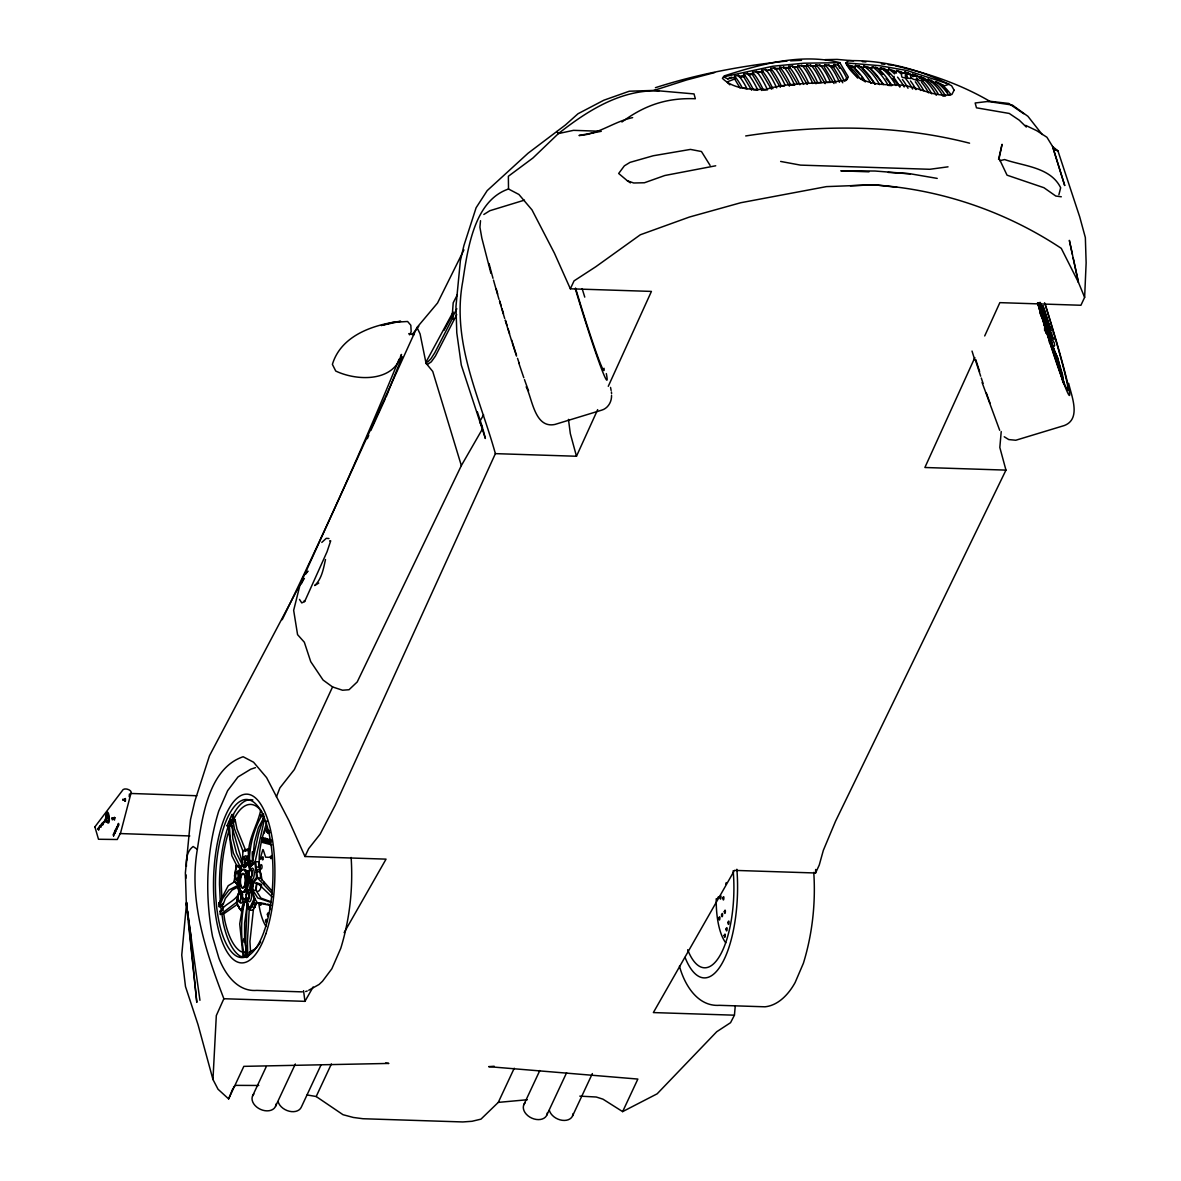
<?xml version="1.0" encoding="UTF-8"?>
<svg xmlns="http://www.w3.org/2000/svg" width="1181" height="1181" viewBox="0 0 1181 1181"><rect width="100%" height="100%" fill="white"/><g stroke="black" fill="none" stroke-linecap="round" stroke-linejoin="round"><path stroke-width="1.5" d="M783.402 67.553L788.76 67.553L788.76 66.372L792.584 66.003L793.292 66.786A129.792 31.119 84.2 0 1 803.346 83.718L803.656 84.397M265.223 841.448L265.799 838.436L266.803 838.702L266.611 841.802M270.154 856.889L271.039 858.749M910.654 76.632L910.669 77.105A31.636 8.68 20.7 0 0 911.082 78.596L907.421 78.153A35.666 9.788 20.7 0 1 906.978 76.972A37.571 10.319 20.7 0 1 907.525 74.123L911.57 74.624L913.563 76.558L913.666 75.038L917.489 75.805L921.328 79.127A92.768 25.495 20.7 0 1 923.335 81.031L919.261 80.515L916.692 77.828L917.165 80.087L913.341 79.334L910.684 77.178M221.452 911.245L220.758 906.757L223.239 903.17M792.584 66.003L792.554 67.184L797.825 66.682L797.884 65.486L802.43 65.9A129.792 33.54 86.4 0 1 812.484 82.832L812.779 83.511M248.069 849.774L245.043 849.67L242.917 851.073L242.385 862.706L229.778 819.407L231.904 814.536L233.425 814.58L233.986 813.31A79.097 28.684 -88.2 0 1 248.379 799.862M237.396 904.306L224.67 913.208L220.448 914.478L236.717 902.136L239.005 892.305L238.193 885.263L234.163 881.247L236.436 864.95L231.86 855.738L228.45 827.172L229.409 825.268L229.04 821.135L230.546 821.179L231.048 825.962L232.45 826.006L232.687 838.023L236.554 853.228L242.651 865.717M234.443 876.228L236.436 864.95L240.393 867.194L239.876 868.079L236.038 865.909M735.232 1006.33L734.434 1015.188L653.359 1012.575L734.464 870.382L815.554 872.995L815.672 869.482M243.729 901.502L244.437 902.328C240.57 920.442 240.703 939.116 244.659 957.201L243.138 956.964L239.713 923.926L241.795 911.525L241.16 910.448L243.729 901.502L245.264 900.911L247.198 901.856L245.663 940.504L246.283 957.466M242.651 851.737L244.467 850.527L245.545 851.102L247.169 849.301L249.28 849.995L248.423 850.748L248.571 861.658L251.022 866.19L251.642 865.274C242.341 846.718 257.296 827.822 260.691 810.107M984.703 335.95L999.849 302.646L1080.925 305.259L1084.63 297.346L1086.136 262.905L1085.354 237.588L1079.714 216.876L1057.955 150.961L1052.581 146.488L1046.942 137.276L1036.682 130.648L1025.654 125.378M249.988 877.232A5.757 2.096 -88.2 0 0 251.73 879.594L250.328 891.168A5.757 2.096 -88.2 0 0 247.479 892.644M243.316 864.95A5.757 2.096 -88.2 0 0 245.323 867.223A5.757 2.096 -88.2 0 0 247.08 863.001L250.948 869.423A5.757 2.096 -88.2 0 1 254.063 871.091L254.225 872.434A5.757 2.096 -88.2 0 1 252.114 879.609L250.712 891.183A5.757 2.096 -88.2 0 1 250.874 899.996L250.446 900.911A5.757 2.096 -88.2 0 1 247.67 899.435M185.845 878.295L186.008 874.885M186.421 866.337C186.037 859.148 186.908 851.161 193.108 846.511L197.345 849.331C188.591 900.882 205.701 951.222 223.859 998.727L216.315 1015.571L212.964 1079.493L218.013 1089.207L228.627 1098.906L243.832 1066.354L388.844 1063.431L385.611 1063.003M260.661 941.936A74.344 26.956 -88.2 0 1 255.17 948.889L249.427 952.107L249.235 955.429L246.578 955.459L248.099 955.503M266.33 841.743L266.153 840.488L265.607 841.551M271.01 840.385L271.099 839.853M806.785 64.866L807.509 65.634A129.792 34.175 87 0 1 817.577 82.581L821.4 82.522A129.792 34.19 87 0 0 811.332 65.59L806.785 64.866L806.682 66.062L801.619 66.313L801.707 65.117M456.737 314.618L435.42 356.086L431.257 361.858L427.552 364.383L425.736 363.335L426.105 361.917L427.596 362.08L430.888 358.803L434.711 352.883L452.633 318.058L452.958 313.585M1052.876 347.775L1057.615 357.622L1063.992 384.15L1062.472 374.451L1057.246 357.061L1048.639 336.482L1042.424 314.456M1045.864 333.337L1044.727 323.004M810.609 64.822L810.506 66.003L815.82 65.929L815.923 64.748L820.47 65.457A129.792 34.279 87.1 0 1 830.538 82.404L826.715 82.449A129.792 34.234 87.1 0 0 816.647 65.516L815.923 64.748M1040.048 303.133L1042.114 309.762M819.747 64.689L819.644 65.885L824.722 65.811L824.825 64.615L829.387 65.339A129.792 34.47 87.3 0 1 839.44 82.286M833.948 64.497L834.687 65.265A129.836 34.795 87.6 0 1 843.795 80.042L844.282 81.135L845.773 80.648L846.644 77.931A129.851 35.445 88.2 0 0 838.495 65.206L833.948 64.497L833.845 65.678L828.545 65.752L828.649 64.571M1001.222 431.552L999.82 447.466L1005.961 470.112L835.513 821.297L823.334 850.364L819.245 865.068L815.554 872.995M247.715 955.37L247.434 941.301L249.265 909.075L253.989 898.992L251.863 890.164L252.232 885.986L252.852 881.986L256.602 877.424L254.904 862.706L264.027 821.105L263.097 819.525L263.614 814.152M270.995 905.561L257.384 902.771C253.103 897.117 252.011 889.47 253.635 882.635L257.502 877.941L255.627 861.687L258.654 861.776L259.968 870.146L259.643 866.795A2.185 0.797 -88.2 0 0 259.244 864.728M261.06 884.362L256.676 882.738L255.775 890.061L260.912 898.091L271.335 901.9M256.808 883.462L256.026 890.297L251.863 890.164M842.747 82.773L833.638 67.435L833.845 65.678M611.551 395.458C611.773 401.82 607.994 408.36 601.675 410.161L554.922 424.451C534.639 428.703 532.336 398.632 526.165 386.822M248.571 861.658L249.427 861.215C249.649 844.371 254.299 827.999 262.905 813.547M260.233 902.919L260.558 905.296L261.459 904.203M718.388 896.866L717.443 898.416M726.271 882.576L725.665 884.229M113.863 818.861L114.217 817.473L115.221 817.902M123.547 799.699C122.263 801.441 123.119 797.027 123.296 800.29M197.345 849.331C202.202 817.68 208.373 768.58 243.138 756.741L253.546 762.203L266.611 777.629L289.05 820.913L304.978 856.52L386.054 859.133L344.129 932.636M480.519 220.714L479.914 227.165L481.833 238.06L490.927 273.357M452.81 313.57L452.057 317.999L454.272 319.416L452.633 318.058M325.498 559.514C323.476 568.548 321.763 579.015 314.692 585.54L318.737 583.074M1048.994 336.511L1052.153 346.254L1052.419 345.059L1049.319 336.511L1051.164 346.136L1056.567 357.503L1063.003 382.378M243.138 956.964L245.973 955.872L246.179 957.26M263.038 859.325C264.145 853.878 259.982 858.735 262.758 859.93M271.335 858.144L271.246 855.546M270.464 908.986L269.888 906.078L269.829 909.754M998.55 159.42L1002.064 144.303L999.111 158.475L1007.039 175.172L1043.945 187.72L1055.77 196.031L1061.306 196.784M238.178 906.152L237.809 905.369L239.876 909.296L236.554 901.944L238.783 892.393L237.868 884.539L234.163 881.247M269.002 842.437L270.036 842.717M247.198 901.856L244.437 902.328L241.795 911.525L239.522 908.543M269.283 831.513L268.973 832.59L267.378 832.428L267.511 830.169L269.106 830.332M267.851 832.561L267.511 830.169M268.973 832.59L268.648 830.199M254.712 907.377L255.819 904.277L254.712 907.377L250.933 906.609M268.707 842.363L269.563 839.44L270.301 842.791M266.552 822.803C262.344 836.871 257.709 852.106 259.643 866.795A2.185 0.797 -88.2 0 1 259.185 868.758M850.158 66.21L855.103 66.608L855.472 65.427L860.167 66.505A129.792 58.976 -83.1 0 1 874.501 83.585L874.87 84.264M240.348 874.722A5.757 2.096 -88.2 0 0 239.536 871.283L241.544 865.85M237.455 871.726A5.757 2.096 -88.2 0 1 239.92 871.298L241.514 866.824M859.03 65.723L858.233 66.402M263.097 819.525L258.713 833.077L251.642 865.274L255.627 861.687M860.24 67.037L863.4 67.287L863.783 66.106L868.463 67.184A129.792 59.08 -83 0 1 882.812 84.264M866.957 67.583L871.918 67.981L872.287 66.8L876.981 67.878M875.475 68.277L875.859 67.096M878.162 68.498L880.125 68.838L880.524 67.671L885.086 69.059A129.792 60.438 -81.1 0 1 899.435 86.139L899.789 86.818M1049.304 342.357L1050.116 339.951L1048.329 337.397M883.949 68.262L883.536 69.443L888.274 70.284L888.717 69.103L893.308 70.506A129.792 62.135 -78.7 0 1 896.497 73.074M129.187 796.717L129.438 794.001M223.268 904.174L225.335 898.446L232.081 890.09L239.699 886.149M399.119 359.142C363.069 447.215 323.786 534.063 282.2 619.7M893.737 77.341L894.12 76.337M1058.899 194.703L1060.671 187.749C1050.5 167.126 1023.986 166.255 1004.618 159.553L999.776 160.705M1051.193 339.685L1051.06 341.619L1050.278 336.216M276.428 796.909L279.897 787.904L294.335 769.554L332.555 686.943L323.077 680.035L310.736 661.67L304.329 642.228L297.568 634.64L293.656 610.326L300.195 584.211L416.996 327.477L437.546 303.015L463.926 249.885M410.043 334.43L411.165 331.551L410.826 325.262L407.593 321.483L392.904 322.383L381.123 325.498L400.625 321.276C373.447 324.524 341.088 335.404 332.392 364.383L335.729 371.026C356.913 381.168 394.114 382.245 401.481 354.433L400.374 357.105M241.204 865.658L242.636 862.366M1051.385 340.748L1052.153 346.254M228.627 1098.906L232.716 1088.897M386.113 397.067L402.175 356.618M220.758 906.757L219.238 906.698L222.781 898.357L228.922 889.987L238.193 885.263M608.274 386.32L651.425 291.412L570.349 288.799L574.055 280.871L595.815 266.729L640.338 234.768L689.424 217.038L740.827 202.719L826.479 186.613L874.398 184.797L896.955 187.292M895.065 72.956L896.719 70.52L901.324 71.908A129.792 63.508 -76.6 0 1 902.963 73.148M367.35 438.668L368.738 435.405M370.834 430.504L385.36 398.617M228.45 827.172L227.032 825.74L229.04 821.135M231.048 825.962L232.214 823.29M245.279 849.493L236.982 828.973L235.152 819.924L233.69 819.88L234.842 817.252A74.344 26.956 -88.2 0 1 261.887 811.834M234.281 821.932L235.152 819.924M1049.791 340.571L1050.175 343.671L1049.333 339.478M304.978 856.52L308.684 848.608L320.14 834.126L335.271 805.147L495.385 453.637L576.476 456.25L597.675 409.63M901.251 72.558L904.41 73.104L904.941 71.952L909.444 73.635A129.792 64.409 -75.1 0 1 912.677 76.219M974.856 357.592L924.885 467.499L1005.961 470.112M908.263 72.838L907.746 73.99A129.792 64.217 -75.4 0 0 906.122 72.75L904.941 71.952M909.193 74.462L912.086 75.392L912.618 74.241L917.047 76.086M915.349 76.455L915.88 75.304M937.98 93.535A129.792 64.468 -75 0 0 924.841 78.61L920.412 76.765L919.453 77.415L920.25 78.153M923.143 78.965L923.675 77.813M924.59 79.437L927.484 80.367L928.015 79.216L932.444 81.061A129.836 64.556 -74.9 0 1 945.582 95.986L942.969 96.119L942.32 94.938A129.836 64.527 -75 0 0 929.181 80.013L928.015 79.216M931.278 80.278L930.731 81.43L935.263 82.891L935.81 81.74L940.238 83.585A129.851 64.689 -74.7 0 1 950.794 94.48L948.771 95.277L947.531 93.432A129.851 64.63 -74.8 0 0 936.976 82.537L935.81 81.74M299.487 599.402L301.76 602.9L304.654 601.557L327.034 551.778L330.71 540.839L329.632 540.883M252.572 1095.953L266.256 1066.65M275.542 1106.317L295.339 1063.992M321.084 1064.834L301.303 1107.158A12.607 8.976 25.1 0 1 289.315 1111.247A12.607 8.976 25.1 0 1 278.066 1101.593M307.134 1094.949L316.183 1096.514L331.389 1063.978M316.183 1096.514L343.007 1114.702L353.281 1117.447L362.98 1118.732L462.834 1121.95L472.001 1121.286L480.962 1119.145L498.279 1102.39L514.237 1068.229M523.833 1104.693L539.82 1070.517M546.818 1115.071L566.6 1072.747M572.578 1115.897L592.36 1073.573M579.797 1096.13L596.243 1097.016L602.945 1099.157L622.638 1111.616L637.858 1079.065L488.683 1066.65L494.175 1066.251M112.83 819.215L112.461 817.843L112.904 818.654M114.099 818.285L114.085 819.378M124.433 799.094C126.205 796.895 124.64 803.848 124.492 799.906M124.566 799.345L124.551 800.438M125.407 801.161L125.437 798.504M301.244 584.078L302.794 580.786M483.634 414.856L479.619 421.691L482.793 428.334L461.343 465.594L357.223 681.954L349.045 689.719L342.534 690.235L332.555 686.943M221.142 905.842L219.622 905.797L219.253 902.919L228.213 885.735L234.369 881.882M457.387 294.659L453.209 302.794L452.057 317.999L456.826 308.728M734.434 1015.188L730.552 1022.687L716.734 1031.722L657.153 1093.813L622.638 1111.616M263.57 818.123L258.359 827.792L254.461 842.201L252.468 861.303L253.502 863.591M426.105 361.917L453.061 312.109M239.876 868.079L241.574 865.009M263.673 833.727L267.408 826.921M443.938 330.414L451.747 316.316M223.859 998.727L304.949 1001.34L313.142 986.962M269.859 832.708L269.106 831.911M253.443 909.208L249.944 941.39L250.564 952.152L249.427 952.107M1037.848 302.705L1041.17 316.39L1043.354 318.811L1044.344 325.867M245.545 851.102L247.169 849.301L250.21 849.405M244.467 850.527L245.043 849.67L246.106 850.231M255.096 906.742L252.764 910.271L249.737 910.167L253.428 903.554L254.934 899.036L253.989 898.992M304.403 578.483L300.195 584.211L209.465 755.766L194.806 801.279L190.525 819.57L185.373 872.966L186.318 903.199L196.814 1002.389L188.665 922.287M305.466 574.365L307.975 571.161L306.484 572.505M412.125 334.622L418.783 326.222M220.448 914.478C219.518 904.853 236.717 902.077 239.005 892.305L238.783 892.393M249.722 864.212L250.475 863.503M321.793 542.419L326.281 538.329L328.953 538.536M483.841 214.47L489.835 210.72L524.467 200.135M251.022 866.19L254.904 862.706M233.395 1087.229L235.506 1085.369L258.757 1085.472M833.446 66.269L834.819 65.162M837.654 64.438L839.839 62.696L848.342 77.016L846.644 79.939C820.278 84.943 792.2 81.179 765.997 89.372C751.19 89.771 733.637 89.269 722.432 78.374L724.174 75.938C760.638 64.099 801.855 52.909 839.839 62.696L804.04 63.198L773.009 66.21L723.51 76.883L727.732 78.861L734.656 77.37L734.582 76.189L738.405 75.377L739.085 76.145A129.851 26.425 80 0 1 746.067 86.936L747.027 88.782L742.229 87.763A129.851 26.307 79.9 0 0 735.261 76.972L734.582 76.189M483.132 429.825L485.361 438.476L461.299 365.077L456.781 332.821L455.955 306.499L460.369 260.706L463.897 245.604L476.105 207.753L487.192 190.613L528.069 153.22L565.389 125.009L578.011 113.745L603.831 100.223L629.296 91.217L654.008 90.406L694.029 93.919L695.343 98.746C666.424 97.654 644.516 105.36 621.915 121.997M246.46 897.84L243.95 899.11L242.459 898.52L242.548 897.442A6.185 2.244 -88.2 0 0 239.507 891.847L238.414 888.924L238.37 882.015A6.185 2.244 -88.2 0 0 239.359 880.362M245.412 899.361L247.449 898.165L244.895 899.376M246.637 957.525L248.025 956.743M308.728 990.254L319.091 984.452L322.502 981.249L331.846 968.774L340.763 948.343C349.783 919.039 353.163 888.053 351.126 857.465M1042.941 305.849L1044.875 314.131M1046.13 318.088L1043.473 308.876M727.732 78.861L731.792 77.119M256.38 872.493C261.665 868.493 263.274 880.672 257.502 877.941L256.602 877.424M570.349 288.799L554.42 253.177L531.996 209.893L518.917 194.466L508.509 189.004C473.758 200.844 467.587 249.944 462.731 281.595C451.393 342.446 479.575 396.786 495.385 453.637M255.805 870.013L259.702 869.792L260.558 872.626M632.647 117.613C613.81 121.569 598.501 134.516 578.985 135.505L601.277 131.312L573.523 130.338L558.421 133.571L532.956 157.988L508.361 176.264L508.509 189.004M305.658 991.523L307.237 990.992M655.411 87.689C697.971 73.99 742.569 65.619 787.004 61.043M654.008 90.406L686.633 79.968L714.594 72.587M255.746 866.972L259.923 867.105M1044.373 322.812L1039.221 306.13L1040.431 307.99M1051.503 345.649L1052.95 346.077L1055.474 354.846M1052.95 346.077L1054.515 345.605L1054.323 342.918L1050.928 337.692M1053.053 346.373L1054.515 345.605M245.279 899.391L242.725 898.889A5.757 2.096 -88.2 0 0 242.828 897.457M846.083 79.053L847.028 78.773M740.059 88.044L734.685 78.994L728.057 81.519L727.363 82.508L729.888 84.84M740.162 77.518L745.447 76.086M748.975 75.141L752.504 74.182M757.789 72.75L762.66 71.642M767.547 70.52L770.794 69.782M743.72 74.226L747.558 73.399L748.223 74.182A129.836 26.573 80.2 0 1 757.257 88.974L757.818 90.14L753.478 89.889A129.836 26.528 80.1 0 0 744.399 74.993L743.72 74.226L743.794 75.392L738.479 76.544L738.405 75.377M747.337 74.078L752.725 73.473L752.651 72.307L756.475 71.48L757.154 72.248A129.792 26.646 80.2 0 1 767.207 89.195M756.253 72.144L761.863 71.495L761.789 70.329L765.628 69.502L766.292 70.284A129.792 26.691 80.3 0 1 776.36 87.217L776.67 87.896M765.628 69.502L765.687 70.668L770.794 69.576L770.721 68.409L774.544 67.745L775.223 68.528A129.792 27.015 80.6 0 1 785.291 85.475M767.517 89.874L763.384 90.022A129.792 26.617 80.2 0 0 753.316 73.074L752.651 72.307M784.154 86.287L781.453 86.124A129.792 26.72 80.3 0 0 771.4 69.177L770.721 68.409M255.45 767.65L250.756 769.2L237.957 776.98L227.638 790.68L218.721 811.111C206.276 851.59 204.667 895.124 212.565 936.651L218.839 958.027C224.892 973.838 237.455 992.04 256.794 990.401L302.366 991.878M237.13 880.583L236.702 880.657A4.576 1.653 -88.2 0 1 235.55 873.896A4.576 1.653 -88.2 0 1 238.355 873.409A4.576 1.653 -88.2 0 1 237.13 880.583A5.757 2.096 -88.2 0 0 238.636 881.912L239.108 889.131M745.698 135.948C819.88 124.536 896.556 124.433 969.571 143.181M715.716 165.783L664.844 175.497L644.427 182.76L633.725 182.996L627.377 180.782L618.667 173.489L624.365 165.842L630.019 162.373L653.226 155.759L690.472 149.411L701.455 151.522L710.091 165.384M948.033 166.831L929.846 169.282L800.497 165.119L780.641 161.443M1023.765 113.76L1008.795 103.456L989.722 101.241L975.152 102.983L976.466 107.811L1009.253 113.45L1019.262 120.182L1026.304 127.046M940.002 84.412L944.431 85.859L949.17 84.161L906.993 70.52L879.092 65.619L845.714 62.888L848.106 65.516A129.851 58.12 -84.2 0 1 859.842 78.359L865.363 81.814L864.713 80.721A129.836 58.651 -83.6 0 0 851.649 65.811L847.087 64.748L857.613 78.079M775.976 69.029L779.519 68.631M784.848 68.055L790.178 67.479M793.721 67.096L797.278 66.712M779.859 67.243L784.376 67.642A129.792 28.994 82.3 0 1 794.429 84.589L794.739 85.268L790.606 84.958A129.792 28.137 81.5 0 0 780.538 68.011L779.859 67.243L779.903 68.409L774.308 68.424M498.279 1102.39L527.346 1099.732M852.106 67.037L855.177 66.815M659.013 90.848C620.807 89.372 587.208 110.955 558.421 133.571L556.901 131.519M790.635 60.866L801.515 60.305M850.409 185.786L874.398 184.797M802.593 66.121L807.686 66.003M812.779 65.87L816.189 65.782M1046.277 331.728L1045.037 327.211L1047.636 334.223M825.091 59.655L837.108 59.404L853.583 60.851M264.603 841.271L265.075 838.259L264.647 840.695L263.762 837.905L263.865 841.079M268.131 842.215L268.618 839.189L268.19 841.64L267.29 838.835L267.393 842.023M262.802 840.798L262.108 839.307L263.142 839.189A2.997 1.092 -88.2 0 0 263.201 838.141L262.049 837.595L262.92 838.909L261.902 839.012A3.41 1.24 -88.2 0 0 261.828 840.163L270.641 842.496A3.41 1.24 -88.2 0 1 270.715 841.359L271.01 841.049M888.097 172.382L910.374 173.799L937.212 178.405M264.441 816.499L261.4 816.411L260.514 814.639M229.778 819.407L231.299 819.466M233.69 819.88L232.052 819.481L231.136 821.563L232.657 821.607M264.027 821.105L267.068 821.208M230.93 825.312L229.409 825.268L230.133 837.934L233.395 853.125L240.393 867.194M227.032 825.74L228.553 825.785L228.007 827.04A79.097 28.684 -88.2 0 0 219.489 884.495L220.271 900.955M267.216 831.232L268.338 831.276M267.378 832.428L268.5 832.472M270.818 857.362L265.651 857.199L263.393 850.32M245.353 859.842L248.113 859.93M249.427 861.215L252.468 861.303L252.335 851.693M247.08 863.001L248.999 864.669L250.948 869.423M239.256 891.714L238.636 881.912M239.92 893.028L239.536 893.013A5.757 2.096 -88.2 0 1 242.651 894.681M242.725 898.889L243.109 898.903A5.757 2.096 -88.2 0 1 240.083 902.668L239.669 901.9M244.437 902.328L247.464 902.417L244.629 923.173L244.585 941.213L246.814 952.477L241.16 951.709A74.344 26.956 -88.2 0 1 224.789 920.471L223.667 913.179M219.238 906.698L218.839 902.742L220.345 902.786M219.932 911.201L223.224 910.3L222.279 904.144M222.058 914.197L220.537 914.153L220.242 911.201M869.024 171.821L840.842 170.832L875.018 171.024L910.374 173.799M130.604 793.455L196.784 795.743M119.975 833.55L189.816 835.956M888.127 85.357L891.699 85.637L891.33 84.958A129.792 59.139 -82.9 0 0 876.981 67.878M862.322 61.619L865.924 61.929M99.765 826.301L100.931 827.261L102.171 823.26L97.595 829.018L98.377 828.649L98.599 830.184L99.676 826.405M874.339 184.959C940.607 189.181 1005.946 211.591 1061.276 248.35L1078.415 282.303L1084.63 297.346M881.38 63.877L884.805 64.305M888.245 64.734L893.397 65.383M987.892 101.448L1012.265 105.035L1027.942 116.329L1042.203 134.531M244.659 957.009L240.717 956.374A79.097 28.684 -88.2 0 1 223.283 923.143L221.954 914.522M891.685 70.875L896.231 71.672M260.543 902.875L265.666 903.79M877.763 68.823L881.218 69.458M246.814 952.477L245.707 952.299L245.973 955.872M267.364 904.1L270.656 904.867M408.921 333.559L414.029 334.769M271.335 902.505L257.753 897.988L252.749 889.957M895.168 65.826C928.177 73.119 960.433 84.176 989.722 101.241M270.213 843.5L261.724 841.256L261.665 842.23L271.837 844.932M252.232 885.986L253.088 886.222M246.622 850.158L248.423 850.748M831.084 66.505L833.638 67.435M941.434 84.515L944.431 85.859M1054.677 149.441L1057.955 150.961L1053.614 148.688M944.505 88.501L947.413 91.867M920.412 76.765L921.579 77.562A129.792 64.453 -75 0 1 935.928 94.642L936.267 95.307M912.618 74.241L913.784 75.038A129.792 64.424 -75.1 0 1 915.423 76.278M896.719 70.52L897.885 71.303A129.792 62.947 -77.5 0 1 901.088 73.886M888.717 69.103L889.869 69.9A129.792 61.456 -79.7 0 1 894.578 73.916M880.524 67.671L881.661 68.454A129.792 59.641 -82.2 0 1 895.995 85.534M627.377 180.782L630.418 182.878M872.287 66.8L873.423 67.583A129.792 59.109 -82.9 0 1 887.758 84.663M863.783 66.106L864.905 66.889M855.472 65.427L856.609 66.21A129.792 58.888 -83.2 0 1 870.943 83.29M1047.119 319.091L1050.057 328.259M1004.234 436.763L1008.751 439.568L1015.778 440.247L1064.273 425.544C1081.648 418.989 1071.27 395.414 1068.657 383.367M252.852 881.986L259.348 884.805L272.014 896.866M271.748 890.666L260.529 878.044L260.278 872.257M257.502 877.941L272.427 893.869M117.938 825.711L118.159 824.176L117.893 825.667M251.656 904.144L255.436 904.941L256.868 902.963L252.69 902.83M824.825 64.615L825.563 65.383A129.792 34.367 87.2 0 1 835.617 82.33L835.912 83.01M797.884 65.486L798.607 66.269A129.792 32.492 85.4 0 1 808.66 83.201M788.76 66.372L789.469 67.155A129.792 30.175 83.3 0 1 799.522 84.087L799.832 84.766M761.789 70.329L762.468 71.111A129.792 26.676 80.3 0 1 772.536 88.044L772.846 88.723M913.666 86.848L915.984 89.623M888.274 70.284L887.167 71.583L889.5 74.344M892.984 78.507L899.966 86.818M880.125 68.838L879.092 70.151L882.591 74.314M886.075 78.477L891.891 85.401M871.918 67.981L870.899 69.295L883.698 84.545M863.4 67.287L862.396 68.601L875.195 83.851M855.103 66.608L854.099 67.922L859.783 74.698M862.056 77.4L865.466 81.459M245.264 900.911L245.81 901.782M1047.665 328.067L1042.956 314.176M839.721 68.35L837.787 64.468M824.722 65.811L824.279 67.14L834.007 83.526M815.82 65.929L815.377 67.258L825.106 83.644M806.682 66.062L806.254 67.391L815.982 83.777M797.825 66.682L797.455 68.011L807.184 84.397M788.76 67.553L788.45 68.882L797.308 83.777M779.903 68.409L779.667 69.723L789.395 86.11M770.794 69.576L770.603 70.875L780.331 87.261M761.863 71.495L761.686 72.809L771.414 89.18M752.725 73.473L752.533 74.772L761.878 90.509M743.794 75.392L743.617 76.691L751.647 90.214M734.656 77.37L734.685 78.994M114.542 817.414L114.513 820.086L114.026 818.832M879.609 84.648L879.24 83.969A129.792 59.05 -83 0 0 864.905 66.889M999.687 430.297L982.09 382.541M908.012 88.265L907.643 87.586A129.792 62.135 -78.7 0 0 902.417 79.511M912.588 89.062L912.234 88.383A129.792 62.947 -77.5 0 0 905.606 78.551M931.735 93.845L931.396 93.166A129.792 64.438 -75.1 0 0 921.83 80.131M928.473 92.797L928.133 92.118A129.792 64.424 -75.1 0 0 921.549 82.301M920.811 90.509L920.457 89.83A129.792 64.217 -75.4 0 0 915.29 81.769M1052.109 335.803L1054.057 339.626M1043.915 309.953L1045.362 313.88M416.996 327.477L420.067 333.854L426.046 363.246L432.748 371.469L461.343 465.594M1050.322 335.301L1049.924 334.223M238.828 906.329L239.182 907.097M1045.037 327.211L1048.698 335.419L1049.023 339.065M304.226 600.583L304.654 601.557M1041.627 315.681L1045.702 327.196M1048.462 328.731L1048.61 329.942M242.917 851.073L234.473 828.885L231.904 814.536M1045.82 326.857L1046.292 327.993M106.01 818.418C104.253 813.325 110.468 813.532 106.836 816.041C107.53 822.891 107.722 813.857 109.183 816.883A2.731 0.989 -88 0 1 109.065 819.083L107.279 822.36L106.6 820.116M1048.521 323.432L1051.415 330.562M1049.569 339.39L1056.626 356.987L1062.014 374.407L1063.756 384.224M1050.573 342.83L1051.415 344.941M1042.912 306.248L1047.946 323.092L1046.927 320.686M1043.428 313.851L1043.974 315.253L1043.635 313.88M1051.208 335.005L1051.754 336.408L1051.4 335.035M1050.16 334.858L1050.706 336.26L1050.559 335.478M1039.93 304.019L1039.649 303.266L1040.83 307.591M105.567 818.994C107.988 798.592 112.387 831.719 106.113 820.721M1043.664 308.595L1043.827 308.92M1040.284 302.484L1041.893 307.03M1039.797 302.838L1040.476 304.462L1040.181 302.882M1039.265 302.69L1039.9 304.196L1039.62 302.735M1048.669 329.278L1048.019 327.55L1048.433 329.248M1044.934 313.555L1048.3 323.564L1044.004 309.422L1045.318 314.766M1050.972 334.385L1051.356 335.596M1043.207 313.216L1043.576 314.426M1047.503 328.48L1042.956 314.53M1047.119 328.864L1046.351 326.901L1046.469 327.875M1048.108 335.98L1048.92 338.312M1049.569 328.909L1049.865 329.75M1049.953 330.134L1049.068 327.698L1049.481 329.396M1041.804 307.739L1042.085 308.595M1044.166 314.677L1044.565 315.814M1042.173 308.979L1041.288 306.543L1041.878 308.935M1048.521 328.746L1048.905 329.986M1049.304 335.522L1050.308 338.106L1049.747 335.566M1044.683 312.773L1045.052 314.013M1051.09 334.843L1050.44 332.732M1043.31 313.674L1042.661 311.563M1049.673 333.455L1050.042 334.681M1046.44 319.21C1056.523 348.764 1040.874 295.737 1042.926 307.916M1044.801 324.125L1046.086 328.008M477.301 411.697L482.247 426.666M1040.269 302.986L1041.199 305.82M1050.455 332.865L1050.78 333.913M1049.392 332.57L1049.732 333.751M1043 312.744L1042.011 309.525M1047.503 330.045L1047.931 331.359M1045.908 317.541L1046.986 320.774M1049.186 330.813L1049.466 331.713M972.022 351.067L974.724 359.762M1049.407 332.702L1048.743 330.532M1045.864 314.884L1047.577 320.568M1044.993 315.342L1049.171 327.55L1048.285 323.107M247.7 903.524L249.737 910.167M246.799 900.985L249.265 909.075M1039.915 312.183L1040.756 314.987M1043.753 309.865L1044.122 310.987M1049.791 330.695L1050.116 331.772M1041.672 311.858L1042.07 313.216M679.459 966.132C684.345 984.437 697.484 1006.803 719.421 1005.326L764.993 1006.803C778.589 1005.4 788.952 993.782 795.138 982.503L803.39 963.268C812.41 933.964 815.791 902.978 813.768 872.39M1045.377 315.814L1043.473 309.998M1046.75 322.605L1047.134 323.889M1051.858 336.245L1052.433 338.268L1051.592 332.274M1052.537 345.339L1054.574 352.499M1049.51 329.706L1049.894 330.916M1048.462 329.543L1048.846 330.769M1048.108 328.539L1048.448 329.794M1043.384 312.803L1043.635 313.718M576.476 456.25L570.32 433.604L568.46 419.373M212.964 1079.493L198.009 1024.591L185.491 986.563L181.741 955.089L186.628 902.254L187.189 907.717M115.635 830.671L115.207 831.232M1046.499 322.812L1047.089 325.041M1049.289 328.864L1049.658 330.089M409.29 334.061L409.482 334.814M1040.107 307.03L1039.073 303.03M1039.708 307.163L1038.675 303.148M1051.415 334.887L1051.607 335.625M1043.473 313.26L1043.827 314.471M1041.612 309.363L1041.007 306.632M1072.378 254.343L1069.351 240.363L1078.415 282.303L1073.13 257.842M265.445 839.971L265.075 838.259L265.474 840.178M1051.991 342.992L1052.419 345.059M610.547 387.412L611.123 390.468M1039.885 306.986L1040.092 308.02M191.381 939.367L186.318 903.199L199.943 1000.292M303.547 990.652L304.949 1001.34M611.418 391.989L611.596 393.716M187.558 911.363L188.296 918.641M243.832 938.718L244.054 942.379M747.558 73.399L747.632 74.565M186.908 856.077L187.144 859.738M756.475 71.48L756.549 72.646M774.544 67.745L774.603 68.926M221.939 899.376L221.231 884.141A74.344 26.956 -88.2 0 1 229.217 830.154M233.425 814.58L233.558 819.525M1044.595 327.639L1044.654 330.769M783.682 66.874L783.697 68.04M252.616 852.712L252.69 858.159M906.093 75.938A129.792 63.508 -76.6 0 1 907.598 77.503M910.477 80.928A129.792 63.508 -76.6 0 1 915.674 88.988M276.088 1104.014A12.607 8.976 25.1 0 1 260.47 1109.358A12.607 8.976 25.1 0 1 253.885 1093.99M915.747 79.23A129.792 64.409 -75.1 0 1 923.778 90.716M897.53 77.134A129.792 61.456 -79.7 0 1 904.203 86.981M547.364 1112.768A12.607 8.976 25.1 0 1 531.745 1118.112A12.607 8.976 25.1 0 1 525.161 1102.744M573.11 1113.594A12.607 8.976 25.1 0 1 562.171 1120.297A12.607 8.976 25.1 0 1 549.342 1110.332M261.577 886.208A2.185 0.797 -88.2 0 1 260.558 885.13M263.968 882.251A2.185 0.797 -88.2 0 1 264.411 883.934M266.094 926.554A50.311 18.246 -88.2 0 1 258.713 903.037M260.248 859.414A50.311 18.246 -88.2 0 1 262.92 849.523M260.78 865.171A2.185 0.797 -88.2 0 1 261.842 865.319A2.185 0.797 -88.2 0 1 261.798 868.271A2.185 0.797 -88.2 0 1 260.735 868.625M260.558 873.66A9.714 3.513 -88.2 0 1 261.813 879.963M261.503 884.953A9.714 3.513 -88.2 0 1 257.694 891.227M249.885 799.67A79.097 28.684 -88.2 0 1 252.882 799.936M236.879 879.535A5.757 2.096 -88.2 0 1 236.658 878.28M239.876 871.799A5.757 2.096 -88.2 0 1 240.348 871.032M242.341 893.102A5.757 2.096 -88.2 0 1 242.799 892.334M246.43 895.242A6.185 2.244 -88.2 0 1 249.501 890.149L250.741 879.904A6.185 2.244 -88.2 0 1 249.619 870.205L248.896 866.5L246.711 863.518L246.534 864.522A6.185 2.244 -88.2 0 1 242.74 865.171L242.577 864.226A17.243 6.245 -88.2 0 0 239.315 871.209L239.595 871.903A6.185 2.244 -88.2 0 1 240.083 876.14M246.312 858.262A5.757 2.096 -88.2 0 1 247.67 855.989M247.464 863.016A5.757 2.096 -88.2 0 0 245.781 855.826L245.249 855.915A5.757 2.096 -88.2 0 0 243.596 859.443M240.363 876.154A5.757 2.096 -88.2 0 1 240.26 877.586M239.256 881.011A5.757 2.096 -88.2 0 1 238.252 881.897M250.283 892.733A5.757 2.096 -88.2 0 1 251.14 890.917M247.715 870.781A11.367 4.119 -88.2 0 1 248.571 872.405M249.649 877.262A11.367 4.119 -88.2 0 1 249.649 883.137M244.556 869.659A11.367 4.119 -88.2 0 1 248.66 881.617A11.367 4.119 -88.2 0 1 243.478 892.172M235.787 874.265A3.809 1.388 -88.2 0 1 238.119 873.866A3.809 1.388 -88.2 0 1 237.101 879.845L236.746 879.904A3.809 1.388 -88.2 0 1 235.683 877.926M235.58 877.04A3.809 1.388 -88.2 0 1 235.624 875.151M247.124 857.79A4.576 1.653 -88.2 0 1 247.508 857.303M242.828 858.912A3.809 1.388 -88.2 0 1 245.028 859.679A3.809 1.388 -88.2 0 1 243.906 865.26L243.566 865.319A3.809 1.388 -88.2 0 1 242.592 859.679M246.43 895.021A3.809 1.388 -88.2 0 1 248.423 892.511L248.704 893.028A3.809 1.388 -88.2 0 1 248.394 899.184A3.809 1.388 -88.2 0 1 246.371 896.925M238.237 895.597A3.809 1.388 -88.2 0 1 240.097 893.973L240.363 894.489A3.809 1.388 -88.2 0 1 240.201 900.365A3.809 1.388 -88.2 0 1 238.149 899.272M528.571 390.837A84.442 3.528 73 0 1 524.467 379.588M523.818 377.743A84.442 3.528 73 0 1 518.68 362.626M516.54 356.131A84.442 3.528 73 0 1 512.274 342.889M511.742 341.206A84.442 3.528 73 0 1 505.232 320.258M504.7 318.516A84.442 3.528 73 0 1 499.504 301.096M499.017 299.413A84.442 3.528 73 0 1 493.496 280.074M492.994 278.288A84.442 3.528 73 0 1 489.052 263.555M606.311 373.595A84.442 3.528 73 0 1 599.623 363.748A84.442 3.528 73 0 1 575.442 289.212M604.022 368.265A74.344 3.1 73 0 1 575.531 288.031M582.144 288.651A74.344 3.1 73 0 1 584.757 297.11M519.212 363.394A79.097 3.307 73 0 1 517.529 358.33M516.481 355.156A79.097 3.307 73 0 1 511.58 339.966M509.557 333.514A79.097 3.307 73 0 1 508.022 328.569M507.003 325.277A79.097 3.307 73 0 1 505.498 320.346M503.505 313.777A79.097 3.307 73 0 1 502.028 308.846M501.069 305.584A79.097 3.307 73 0 1 499.666 300.815M497.688 293.995A79.097 3.307 73 0 1 496.271 289.02M725.769 942.807A50.311 18.246 -88.2 0 1 716.232 898.726M736.87 869.26A84.442 30.617 -88.2 0 1 721.532 964.331A84.442 30.617 -88.2 0 1 685.054 957.392M733.165 870.751A74.344 26.956 -88.2 0 1 720.011 955.459A74.344 26.956 -88.2 0 1 687.667 949.745M1045.082 303.709A84.442 3.528 73 0 1 1069.41 395.428A84.442 3.528 73 0 1 1037.508 302.838M990.106 403.371A84.442 3.528 73 0 1 986.415 393.125M983.064 383.338A84.442 3.528 73 0 1 981.278 378.009M980.673 376.193A84.442 3.528 73 0 1 975.403 359.954M979.625 371.498A74.344 3.1 73 0 1 975.742 359.585M1039.9 302.395A79.097 3.307 73 0 1 1040.919 305.658M1044.55 302.749A79.097 3.307 73 0 1 1067.89 390.335A79.097 3.307 73 0 1 1037.966 303.576M265.71 839.588L266.493 839.174L265.71 839.588M265.518 920.722C266.507 926.819 267.364 915.423 265.518 920.722M267.083 831.203C267.969 836.709 268.737 826.42 267.083 831.203M267.364 914.286C268.353 920.383 269.209 908.986 267.364 914.286M718.816 918.183C719.775 924.221 720.69 912.987 718.816 918.183M719.893 897.265C720.882 903.362 721.724 891.965 719.893 897.265M721.517 914.906C722.492 920.988 723.348 909.606 721.517 914.906M722.802 898.121C723.791 904.218 724.632 892.821 722.802 898.121M724.293 911.614C725.282 917.696 726.123 906.314 724.293 911.614M724.16 935.514C725.119 941.567 726.035 930.333 724.16 935.514M726.005 929.078C726.965 935.131 727.88 923.896 726.005 929.078M727.909 922.523C728.898 928.62 729.755 917.224 727.909 922.523M94.893 826.877L98.495 839.263L117.244 839.499L120.595 832.841L131.253 792.215C130.751 789.676 125.407 787.948 123.178 789.513L94.893 826.877M103.707 822.109L103.205 822.995L103.707 822.109M104.371 821.415L102.688 825.032L102.393 822.98L104.371 821.415M112.151 817.961C111.737 823.009 114.277 816.337 112.151 817.961M113.819 833.373L113.775 834.672L113.819 833.373M269.681 840.045L269.844 841.403L269.681 840.045M113.465 834.14L113.583 835.927L113.465 834.14M114.557 831.823L114.675 833.609L114.557 831.823M114.956 830.966L115.074 832.753L114.956 830.966M115.472 829.859L115.133 830.966L115.472 829.859M116.225 828.28L116.683 829.342L116.225 828.28M116.919 826.818L116.919 828.575L116.919 826.818M117.642 825.283L117.775 827.025L117.642 825.283M118.484 823.511L118.617 825.268L118.484 823.511M115.768 830.893L115.413 832.029L115.768 830.893M954.1 90.184L951.901 94.48C932.813 98.259 914.803 84.131 895.331 84.973C875.062 84.707 855.974 82.965 845.714 62.888L848.637 60.659C884.111 59.906 920.22 69.413 951.606 85.77L954.1 90.184M242.105 874.471L241.529 875.431A6.924 2.51 -88.2 0 0 241.721 887.034A6.924 2.51 -88.2 0 0 245.486 880.834A6.924 2.51 -88.2 0 0 242.105 874.471M106.467 817.857L104.622 820.175L104.917 822.212L106.792 819.865L105.537 820.884L106.467 817.857M243.936 866.013L243.522 866.086A4.576 1.653 -88.2 0 1 242.371 859.31A4.576 1.653 -88.2 0 1 245.176 858.838A4.576 1.653 -88.2 0 1 243.936 866.013M906.24 73.783L902.417 73.015A36.286 9.965 20.7 0 0 902.092 77.296L905.901 78.064A36.286 9.965 20.7 0 1 906.24 73.783M251.686 870.117L251.346 869.496A4.576 1.653 -88.2 0 0 248.866 873.645A4.576 1.653 -88.2 0 0 251.125 877.778A4.576 1.653 -88.2 0 0 251.686 870.117M251.494 870.692L251.213 870.19A3.809 1.388 -88.2 0 0 249.147 873.645A3.809 1.388 -88.2 0 0 251.022 877.084A3.809 1.388 -88.2 0 0 251.494 870.692M248.896 892.452L248.556 891.832A4.576 1.653 -88.2 0 0 246.076 895.98A4.576 1.653 -88.2 0 0 248.335 900.099A4.576 1.653 -88.2 0 0 248.896 892.452M240.555 893.899L240.23 893.294A4.576 1.653 -88.2 0 0 237.75 897.427A4.576 1.653 -88.2 0 0 239.994 901.561A4.576 1.653 -88.2 0 0 240.555 893.899M1064.686 185.447L1052.581 146.488L1064.686 185.447M265.858 933.743A84.442 30.617 -88.2 0 0 252.291 795.684A84.442 30.617 -88.2 0 0 214.529 906.329A84.442 30.617 -88.2 0 0 265.858 933.743M264.5 930.259A79.097 28.684 -88.2 0 0 251.789 800.925A79.097 28.684 -88.2 0 0 216.403 904.572A79.097 28.684 -88.2 0 0 264.5 930.259M246.239 887.477A11.559 4.193 -88.2 0 0 243.729 869.275A11.559 4.193 -88.2 0 0 239.049 885.573A11.559 4.193 -88.2 0 0 246.239 887.477M245.884 887.241A11.175 4.045 -88.2 0 0 243.448 869.659A11.175 4.045 -88.2 0 0 238.946 885.41A11.175 4.045 -88.2 0 0 245.884 887.241M244.851 885.012A7.411 2.687 -88.2 0 0 243.197 873.379A7.411 2.687 -88.2 0 0 240.23 883.919A7.411 2.687 -88.2 0 0 244.851 885.012"/></g></svg>
